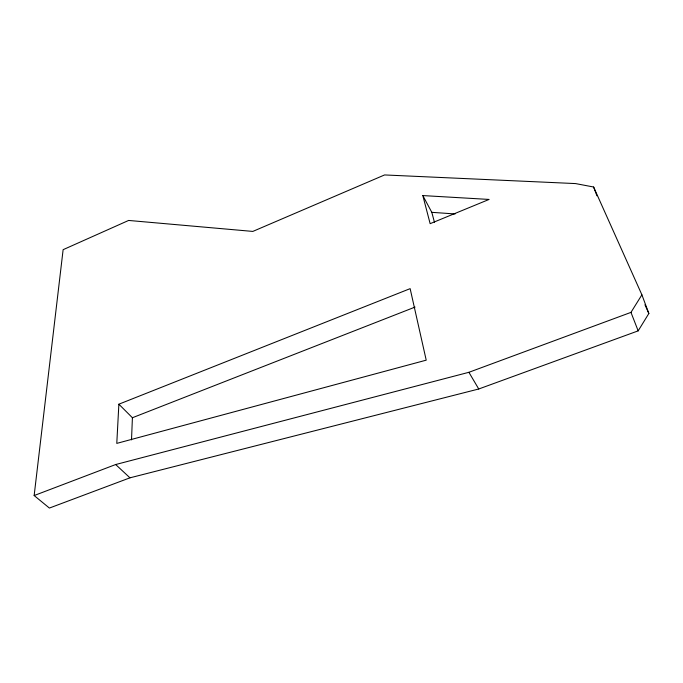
<?xml version="1.0" encoding="UTF-8"?>
<svg xmlns="http://www.w3.org/2000/svg" width="683" height="683" viewBox="0 0 683 683"><rect width="100%" height="100%" fill="white"/><g stroke="black" fill="none" stroke-linecap="round" stroke-linejoin="round"><path stroke-width="1.02" d="M131.512 439.895L132.408 417.74L118.868 404.199L410.142 288.644L426.218 360.163L116.784 443.387L118.868 404.199M34.15 495.551L63.126 249.679L128.626 220.447L252.821 231.417L384.58 174.942L575.581 183.582L593.612 187.014L641.9 294.817L648.85 313.497L638.17 330.862L478.74 388.994L129.966 477.827L49.398 508.058L34.15 495.551L115.666 464.534L468.905 372.303L630.964 312.379L641.9 294.817M132.408 417.74L415.059 307.085M422.82 195.577L489.079 199.436L430.145 223.674L422.82 195.577L431.81 212.336L434.482 222.393M431.81 212.336L455.091 213.95M115.666 464.534L129.966 477.827M468.905 372.303L478.74 388.994M644.94 304.746L648.85 313.497M630.964 312.379L638.17 330.862M593.612 187.014L596.942 195.808"/></g></svg>
